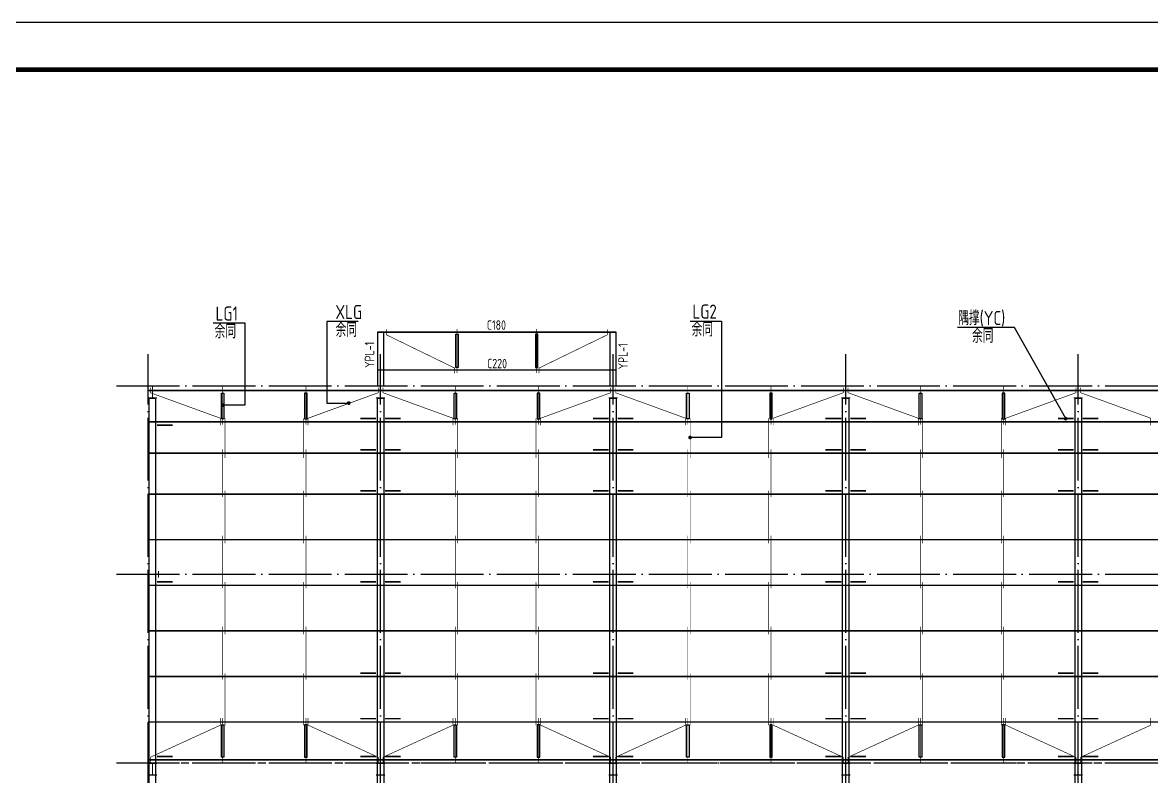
# Model space of a CAD drawing. Extents: x 8844666 to 9156203, y 1662182 to 2655606.
# Drawn here: x 8913598 to 8949517, y 2049547 to 2073532 of the extents above; entities that cross this region are included whole.
import ezdxf

# ---------------------------------------------------------------- set-up
doc = ezdxf.new("R2010")
doc.units = 0
doc.header["$LTSCALE"] = 1000
doc.header["$MEASUREMENT"] = 0
doc.linetypes.add('DASH', pattern=[0.35, 0.25, -0.1])
doc.linetypes.add('DOTE', pattern=[2.42, 2, -0.2, 0.02, -0.2])
for name, color, linetype in [('10014', 150, 'CONTINUOUS'), ('DIM_LEAD', 3, 'CONTINUOUS'), ('DOTE', 8, 'DOTE'), ('PUB_TITLE', 4, 'CONTINUOUS'), ('屋面隅撑', 6, 'CONTINUOUS'), ('柱', 2, 'CONTINUOUS'), ('标注文字', 3, 'CONTINUOUS'), ('梁', 4, 'CONTINUOUS'), ('檩条', 150, 'CONTINUOUS'), ('檩条拉条', 1, 'CONTINUOUS')]:
    doc.layers.add(name, color=color, linetype=linetype)
doc.styles.add('TSSD_REIN', font='atssdeng.shx', dxfattribs={"width": 0.7, "bigfont": 'atssdchn.shx'})

msp = doc.modelspace()

# ---------------------------------------------------------------- hatches: boundary and pattern name
at = {"layer": '柱'}
for color, points in [(2, [(8917869.3, 2061578.5), (8917589.3, 2061578.5), (8917589.3, 2061610.5), (8917717.3, 2061610.5), (8917717.3, 2061946.5), (8917589.3, 2061946.5), (8917589.3, 2061978.5), (8917869.3, 2061978.5), (8917869.3, 2061946.5), (8917741.3, 2061946.5), (8917741.3, 2061610.5), (8917869.3, 2061610.5)]), (2, [(8925129.3, 2061578.5), (8924849.3, 2061578.5), (8924849.3, 2061610.5), (8924977.3, 2061610.5), (8924977.3, 2061946.5), (8924849.3, 2061946.5), (8924849.3, 2061978.5), (8925129.3, 2061978.5), (8925129.3, 2061946.5), (8925001.3, 2061946.5), (8925001.3, 2061610.5), (8925129.3, 2061610.5)]), (2, [(8932529.3, 2061578.5), (8932249.3, 2061578.5), (8932249.3, 2061610.5), (8932377.3, 2061610.5), (8932377.3, 2061946.5), (8932249.3, 2061946.5), (8932249.3, 2061978.5), (8932529.3, 2061978.5), (8932529.3, 2061946.5), (8932401.3, 2061946.5), (8932401.3, 2061610.5), (8932529.3, 2061610.5)]), (2, [(8939929.3, 2061578.5), (8939649.3, 2061578.5), (8939649.3, 2061610.5), (8939777.3, 2061610.5), (8939777.3, 2061946.5), (8939649.3, 2061946.5), (8939649.3, 2061978.5), (8939929.3, 2061978.5), (8939929.3, 2061946.5), (8939801.3, 2061946.5), (8939801.3, 2061610.5), (8939929.3, 2061610.5)]), (2, [(8947329.3, 2061578.5), (8947049.3, 2061578.5), (8947049.3, 2061610.5), (8947177.3, 2061610.5), (8947177.3, 2061946.5), (8947049.3, 2061946.5), (8947049.3, 2061978.5), (8947329.3, 2061978.5), (8947329.3, 2061946.5), (8947201.3, 2061946.5), (8947201.3, 2061610.5), (8947329.3, 2061610.5)]), (3, [(8917589.3, 2055878.5), (8917589.3, 2056078.5), (8917621.3, 2056078.5), (8917621.3, 2055990.5), (8917907.3, 2055990.5), (8917907.3, 2056078.5), (8917939.3, 2056078.5), (8917939.3, 2055878.5), (8917907.3, 2055878.5), (8917907.3, 2055966.5), (8917621.3, 2055966.5), (8917621.3, 2055878.5)]), (2, [(8917869.3, 2049578.5), (8917589.3, 2049578.5), (8917589.3, 2049610.5), (8917717.3, 2049610.5), (8917717.3, 2049946.5), (8917589.3, 2049946.5), (8917589.3, 2049978.5), (8917869.3, 2049978.5), (8917869.3, 2049946.5), (8917741.3, 2049946.5), (8917741.3, 2049610.5), (8917869.3, 2049610.5)]), (2, [(8925129.3, 2049578.5), (8924849.3, 2049578.5), (8924849.3, 2049610.5), (8924977.3, 2049610.5), (8924977.3, 2049946.5), (8924849.3, 2049946.5), (8924849.3, 2049978.5), (8925129.3, 2049978.5), (8925129.3, 2049946.5), (8925001.3, 2049946.5), (8925001.3, 2049610.5), (8925129.3, 2049610.5)]), (2, [(8932529.3, 2049578.5), (8932249.3, 2049578.5), (8932249.3, 2049610.5), (8932377.3, 2049610.5), (8932377.3, 2049946.5), (8932249.3, 2049946.5), (8932249.3, 2049978.5), (8932529.3, 2049978.5), (8932529.3, 2049946.5), (8932401.3, 2049946.5), (8932401.3, 2049610.5), (8932529.3, 2049610.5)]), (2, [(8939929.3, 2049578.5), (8939649.3, 2049578.5), (8939649.3, 2049610.5), (8939777.3, 2049610.5), (8939777.3, 2049946.5), (8939649.3, 2049946.5), (8939649.3, 2049978.5), (8939929.3, 2049978.5), (8939929.3, 2049946.5), (8939801.3, 2049946.5), (8939801.3, 2049610.5), (8939929.3, 2049610.5)]), (2, [(8947329.3, 2049578.5), (8947049.3, 2049578.5), (8947049.3, 2049610.5), (8947177.3, 2049610.5), (8947177.3, 2049946.5), (8947049.3, 2049946.5), (8947049.3, 2049978.5), (8947329.3, 2049978.5), (8947329.3, 2049946.5), (8947201.3, 2049946.5), (8947201.3, 2049610.5), (8947329.3, 2049610.5)])]:
    msp.add_hatch(color=color, dxfattribs=at).paths.add_polyline_path(points)

# ---------------------------------------------------------------- linework, layer by layer
at = {"layer": '10014', "const_width": 50}
for points in [[(8932489.3, 2063678.5), (8924889.3, 2063678.5)], [(8932489.3, 2062478.5), (8924889.3, 2062478.5)]]:
    msp.add_lwpolyline(points, dxfattribs=at)
at = {"layer": 'DIM_LEAD'}
for points in [[(8919664.6, 2063975.2), (8920666.7, 2063975.2), (8920666.7, 2061363.8), (8919965.3, 2061363.8)], [(8924277.6, 2064023.2), (8923275.6, 2064023.2), (8923275.6, 2061426), (8923976.9, 2061426)], [(8934839.4, 2064036.7), (8935841.4, 2064036.7), (8935841.4, 2060331.3), (8934839, 2060331.3)], [(8946788.5, 2060929.9), (8945162.9, 2063831.8), (8943346, 2063831.8)]]:
    msp.add_lwpolyline(points, dxfattribs=at)
at = {"layer": 'DIM_LEAD', "const_width": 60}
for points in [[(8919935.3, 2061363.8, 1), (8919995.3, 2061363.8, 1)], [(8924006.9, 2061426, -1), (8923946.9, 2061426, -1)], [(8946758.5, 2060929.9, 1), (8946818.5, 2060929.9, 1)], [(8934809, 2060331.3, 1), (8934869, 2060331.3, 1)]]:
    msp.add_lwpolyline(points, format="xyb", close=True, dxfattribs=at)
at = {"layer": 'DOTE'}
for p, q in [((8917589.3, 2012978.5), (8917589.3, 2062978.5)), ((8924989.3, 2012978.5), (8924989.3, 2062978.5)), ((8932389.3, 2012978.5), (8932389.3, 2062978.5)), ((8939789.3, 2012978.5), (8939789.3, 2062978.5)), ((8947189.3, 2012978.5), (8947189.3, 2062978.5)), ((8916589.3, 2061978.5), (9125789.3, 2061978.5)), ((8916589.3, 2055978.5), (9125789.3, 2055978.5)), ((8916589.3, 2049978.5), (9125789.3, 2049978.5))]:
    msp.add_line(p, q, dxfattribs=at)
at = {"layer": 'PUB_TITLE'}
msp.add_lwpolyline([(8903902.8, 1984431.6), (9156202.8, 1984431.6), (9156202.8, 2073531.6), (8903902.8, 2073531.6)], close=True, dxfattribs=at)
at = {"layer": 'PUB_TITLE', "const_width": 150}
msp.add_lwpolyline([(8907652.8, 1985931.6), (9154702.8, 1985931.6), (9154702.8, 2072031.6), (8907652.8, 2072031.6)], close=True, dxfattribs=at)
at = {"layer": '屋面隅撑', "const_width": 50}
for points in [[(8918372.7, 2060722.2), (8917872.7, 2060722.2)], [(8924345.9, 2060934.9), (8924845.9, 2060934.9)], [(8925632.7, 2060934.9), (8925132.7, 2060934.9)], [(8931745.9, 2060934.9), (8932245.9, 2060934.9)], [(8933032.7, 2060934.9), (8932532.7, 2060934.9)], [(8939145.9, 2060934.9), (8939645.9, 2060934.9)], [(8940432.7, 2060934.9), (8939932.7, 2060934.9)], [(8946545.9, 2060934.9), (8947045.9, 2060934.9)], [(8947832.7, 2060934.9), (8947332.7, 2060934.9)], [(8924345.9, 2059934.9), (8924845.9, 2059934.9)], [(8925632.7, 2059934.9), (8925132.7, 2059934.9)], [(8931745.9, 2059934.9), (8932245.9, 2059934.9)], [(8933032.7, 2059934.9), (8932532.7, 2059934.9)], [(8939145.9, 2059934.9), (8939645.9, 2059934.9)], [(8940432.7, 2059934.9), (8939932.7, 2059934.9)], [(8946545.9, 2059934.9), (8947045.9, 2059934.9)], [(8947832.7, 2059934.9), (8947332.7, 2059934.9)], [(8924345.9, 2058634.9), (8924845.9, 2058634.9)], [(8925632.7, 2058634.9), (8925132.7, 2058634.9)], [(8931745.9, 2058634.9), (8932245.9, 2058634.9)], [(8933032.7, 2058634.9), (8932532.7, 2058634.9)], [(8939145.9, 2058634.9), (8939645.9, 2058634.9)], [(8940432.7, 2058634.9), (8939932.7, 2058634.9)], [(8946545.9, 2058634.9), (8947045.9, 2058634.9)], [(8947832.7, 2058634.9), (8947332.7, 2058634.9)], [(8918372.7, 2055734.9), (8917872.7, 2055734.9)], [(8924345.9, 2055734.9), (8924845.9, 2055734.9)], [(8925632.7, 2055734.9), (8925132.7, 2055734.9)], [(8931745.9, 2055734.9), (8932245.9, 2055734.9)], [(8933032.7, 2055734.9), (8932532.7, 2055734.9)], [(8939145.9, 2055734.9), (8939645.9, 2055734.9)], [(8940432.7, 2055734.9), (8939932.7, 2055734.9)], [(8946545.9, 2055734.9), (8947045.9, 2055734.9)], [(8947832.7, 2055734.9), (8947332.7, 2055734.9)], [(8924345.9, 2052834.9), (8924845.9, 2052834.9)], [(8925632.7, 2052834.9), (8925132.7, 2052834.9)], [(8931745.9, 2052834.9), (8932245.9, 2052834.9)], [(8933032.7, 2052834.9), (8932532.7, 2052834.9)], [(8939145.9, 2052834.9), (8939645.9, 2052834.9)], [(8940432.7, 2052834.9), (8939932.7, 2052834.9)], [(8946545.9, 2052834.9), (8947045.9, 2052834.9)], [(8947832.7, 2052834.9), (8947332.7, 2052834.9)], [(8924345.9, 2051384.9), (8924845.9, 2051384.9)], [(8925632.7, 2051384.9), (8925132.7, 2051384.9)], [(8931745.9, 2051384.9), (8932245.9, 2051384.9)], [(8933032.7, 2051384.9), (8932532.7, 2051384.9)], [(8939145.9, 2051384.9), (8939645.9, 2051384.9)], [(8940432.7, 2051384.9), (8939932.7, 2051384.9)], [(8946545.9, 2051384.9), (8947045.9, 2051384.9)], [(8947832.7, 2051384.9), (8947332.7, 2051384.9)], [(8918372.7, 2050184.9), (8917872.7, 2050184.9)], [(8924345.9, 2050184.9), (8924845.9, 2050184.9)], [(8925632.7, 2050184.9), (8925132.7, 2050184.9)], [(8931745.9, 2050184.9), (8932245.9, 2050184.9)], [(8933032.7, 2050184.9), (8932532.7, 2050184.9)], [(8939145.9, 2050184.9), (8939645.9, 2050184.9)], [(8940432.7, 2050184.9), (8939932.7, 2050184.9)], [(8946545.9, 2050184.9), (8947045.9, 2050184.9)], [(8947832.7, 2050184.9), (8947332.7, 2050184.9)]]:
    msp.add_lwpolyline(points, dxfattribs=at)
at = {"layer": '柱', "color": 2, "const_width": 5}
for points in [[(8917869.3, 2061578.5), (8917589.3, 2061578.5), (8917589.3, 2061610.5), (8917717.3, 2061610.5), (8917717.3, 2061946.5), (8917589.3, 2061946.5), (8917589.3, 2061978.5), (8917869.3, 2061978.5), (8917869.3, 2061946.5), (8917741.3, 2061946.5), (8917741.3, 2061610.5), (8917869.3, 2061610.5)], [(8925129.3, 2061578.5), (8924849.3, 2061578.5), (8924849.3, 2061610.5), (8924977.3, 2061610.5), (8924977.3, 2061946.5), (8924849.3, 2061946.5), (8924849.3, 2061978.5), (8925129.3, 2061978.5), (8925129.3, 2061946.5), (8925001.3, 2061946.5), (8925001.3, 2061610.5), (8925129.3, 2061610.5)], [(8932529.3, 2061578.5), (8932249.3, 2061578.5), (8932249.3, 2061610.5), (8932377.3, 2061610.5), (8932377.3, 2061946.5), (8932249.3, 2061946.5), (8932249.3, 2061978.5), (8932529.3, 2061978.5), (8932529.3, 2061946.5), (8932401.3, 2061946.5), (8932401.3, 2061610.5), (8932529.3, 2061610.5)], [(8939929.3, 2061578.5), (8939649.3, 2061578.5), (8939649.3, 2061610.5), (8939777.3, 2061610.5), (8939777.3, 2061946.5), (8939649.3, 2061946.5), (8939649.3, 2061978.5), (8939929.3, 2061978.5), (8939929.3, 2061946.5), (8939801.3, 2061946.5), (8939801.3, 2061610.5), (8939929.3, 2061610.5)], [(8947329.3, 2061578.5), (8947049.3, 2061578.5), (8947049.3, 2061610.5), (8947177.3, 2061610.5), (8947177.3, 2061946.5), (8947049.3, 2061946.5), (8947049.3, 2061978.5), (8947329.3, 2061978.5), (8947329.3, 2061946.5), (8947201.3, 2061946.5), (8947201.3, 2061610.5), (8947329.3, 2061610.5)], [(8917869.3, 2049578.5), (8917589.3, 2049578.5), (8917589.3, 2049610.5), (8917717.3, 2049610.5), (8917717.3, 2049946.5), (8917589.3, 2049946.5), (8917589.3, 2049978.5), (8917869.3, 2049978.5), (8917869.3, 2049946.5), (8917741.3, 2049946.5), (8917741.3, 2049610.5), (8917869.3, 2049610.5)], [(8925129.3, 2049578.5), (8924849.3, 2049578.5), (8924849.3, 2049610.5), (8924977.3, 2049610.5), (8924977.3, 2049946.5), (8924849.3, 2049946.5), (8924849.3, 2049978.5), (8925129.3, 2049978.5), (8925129.3, 2049946.5), (8925001.3, 2049946.5), (8925001.3, 2049610.5), (8925129.3, 2049610.5)], [(8932529.3, 2049578.5), (8932249.3, 2049578.5), (8932249.3, 2049610.5), (8932377.3, 2049610.5), (8932377.3, 2049946.5), (8932249.3, 2049946.5), (8932249.3, 2049978.5), (8932529.3, 2049978.5), (8932529.3, 2049946.5), (8932401.3, 2049946.5), (8932401.3, 2049610.5), (8932529.3, 2049610.5)], [(8939929.3, 2049578.5), (8939649.3, 2049578.5), (8939649.3, 2049610.5), (8939777.3, 2049610.5), (8939777.3, 2049946.5), (8939649.3, 2049946.5), (8939649.3, 2049978.5), (8939929.3, 2049978.5), (8939929.3, 2049946.5), (8939801.3, 2049946.5), (8939801.3, 2049610.5), (8939929.3, 2049610.5)], [(8947329.3, 2049578.5), (8947049.3, 2049578.5), (8947049.3, 2049610.5), (8947177.3, 2049610.5), (8947177.3, 2049946.5), (8947049.3, 2049946.5), (8947049.3, 2049978.5), (8947329.3, 2049978.5), (8947329.3, 2049946.5), (8947201.3, 2049946.5), (8947201.3, 2049610.5), (8947329.3, 2049610.5)]]:
    msp.add_lwpolyline(points, close=True, dxfattribs=at)
at = {"layer": '柱', "color": 3, "const_width": 5}
msp.add_lwpolyline([(8917589.3, 2055878.5), (8917589.3, 2056078.5), (8917621.3, 2056078.5), (8917621.3, 2055990.5), (8917907.3, 2055990.5), (8917907.3, 2056078.5), (8917939.3, 2056078.5), (8917939.3, 2055878.5), (8917907.3, 2055878.5), (8917907.3, 2055966.5), (8917621.3, 2055966.5), (8917621.3, 2055878.5)], close=True, dxfattribs=at)
at = {"layer": '梁', "color": 5}
for points in [[(8924889.3, 2061978.5), (8925089.3, 2061978.5), (8925089.3, 2063678.5), (8924889.3, 2063678.5)], [(8932289.3, 2061978.5), (8932489.3, 2061978.5), (8932489.3, 2063678.5), (8932289.3, 2063678.5)]]:
    msp.add_lwpolyline(points, close=True, dxfattribs=at)
at = {"layer": '梁'}
for points in [[(8917629.3, 2061578.5), (8917829.3, 2061578.5), (8917829.3, 2014378.5), (8917629.3, 2014378.5)], [(8924889.3, 2061578.5), (8925089.3, 2061578.5), (8925089.3, 2014378.5), (8924889.3, 2014378.5)], [(8932289.3, 2061578.5), (8932489.3, 2061578.5), (8932489.3, 2014378.5), (8932289.3, 2014378.5)], [(8939689.3, 2061578.5), (8939889.3, 2061578.5), (8939889.3, 2014378.5), (8939689.3, 2014378.5)], [(8947089.3, 2061578.5), (8947289.3, 2061578.5), (8947289.3, 2014378.5), (8947089.3, 2014378.5)]]:
    msp.add_lwpolyline(points, close=True, dxfattribs=at)
at = {"layer": '檩条', "const_width": 50}
for points in [[(8917589.3, 2061828.5), (9021329.3, 2061828.5)], [(8917589.3, 2060828.5), (9021329.3, 2060828.5)], [(8917589.3, 2059828.5), (9021329.3, 2059828.5)], [(8917589.3, 2058528.5), (9021329.3, 2058528.5)], [(8917589.3, 2057078.5), (9021329.3, 2057078.5)], [(8917589.3, 2055628.5), (9021329.3, 2055628.5)], [(8917589.3, 2054178.5), (9021329.3, 2054178.5)], [(8917589.3, 2052728.5), (9021329.3, 2052728.5)], [(8917589.3, 2051278.5), (9021329.3, 2051278.5)], [(8917589.3, 2050078.5), (9021329.3, 2050078.5)]]:
    msp.add_lwpolyline(points, dxfattribs=at)
at = {"layer": '檩条', "linetype": 'DASH'}
msp.add_lwpolyline([(8917589.3, 2049978.5), (9124789.3, 2049978.5)], dxfattribs=at)
at = {"layer": '檩条拉条', "color": 1, "const_width": 20}
for points in [[(8925170.4, 2063777), (8925170.4, 2063599.9), (8927347.2, 2062539.4), (8927347.2, 2062372)], [(8927421, 2062380.5), (8927421, 2063781.8)], [(8929957.7, 2062380.5), (8929957.7, 2063781.8)], [(8932208.3, 2063777), (8932208.3, 2063599.9), (8930031.5, 2062539.4), (8930031.5, 2062372)], [(8917664.2, 2061920.2), (8917664.2, 2061755.1), (8919897.4, 2060943.1), (8919897.4, 2060721.5)], [(8919966.5, 2061958.8), (8919966.5, 2060734.5)], [(8922612.2, 2061958.8), (8922612.2, 2060734.5)], [(8924914.5, 2061920.2), (8924914.5, 2061755.1), (8922681.3, 2060943.1), (8922681.3, 2060721.5)], [(8925064.2, 2061920.2), (8925064.2, 2061755.1), (8927297.4, 2060943.1), (8927297.4, 2060721.5)], [(8927366.5, 2061958.8), (8927366.5, 2060734.5)], [(8930012.2, 2061958.8), (8930012.2, 2060734.5)], [(8932314.5, 2061920.2), (8932314.5, 2061755.1), (8930081.3, 2060943.1), (8930081.3, 2060721.5)], [(8932464.2, 2061920.2), (8932464.2, 2061755.1), (8934697.4, 2060943.1), (8934697.4, 2060721.5)], [(8934766.5, 2061958.8), (8934766.5, 2060734.5)], [(8937412.2, 2061958.8), (8937412.2, 2060734.5)], [(8939714.5, 2061920.2), (8939714.5, 2061755.1), (8937481.3, 2060943.1), (8937481.3, 2060721.5)], [(8939864.2, 2061920.2), (8939864.2, 2061755.1), (8942097.4, 2060943.1), (8942097.4, 2060721.5)], [(8942166.5, 2061958.8), (8942166.5, 2060734.5)], [(8944812.2, 2061958.8), (8944812.2, 2060734.5)], [(8947114.5, 2061920.2), (8947114.5, 2061755.1), (8944881.3, 2060943.1), (8944881.3, 2060721.5)], [(8947264.2, 2061920.2), (8947264.2, 2061755.1), (8949497.4, 2060943.1), (8949497.4, 2060721.5)], [(8920040, 2060936.6), (8920040, 2059678.7)], [(8922538.7, 2060936.6), (8922538.7, 2059678.7)], [(8927440, 2060936.6), (8927440, 2059678.7)], [(8929938.7, 2060936.6), (8929938.7, 2059678.7)], [(8934840, 2060936.6), (8934840, 2059678.7)], [(8937338.7, 2060936.6), (8937338.7, 2059678.7)], [(8942240, 2060936.6), (8942240, 2059678.7)], [(8944738.7, 2060936.6), (8944738.7, 2059678.7)], [(8919966.5, 2059958.8), (8919966.5, 2058433.6)], [(8922612.2, 2059958.8), (8922612.2, 2058433.6)], [(8927366.5, 2059958.8), (8927366.5, 2058433.6)], [(8930012.2, 2059958.8), (8930012.2, 2058433.6)], [(8934766.5, 2059958.8), (8934766.5, 2058433.6)], [(8937412.2, 2059958.8), (8937412.2, 2058433.6)], [(8942166.5, 2059958.8), (8942166.5, 2058433.6)], [(8944812.2, 2059958.8), (8944812.2, 2058433.6)], [(8920040, 2058635.7), (8920040, 2056963.5)], [(8922538.7, 2058635.7), (8922538.7, 2056963.5)], [(8927440, 2058635.7), (8927440, 2056963.5)], [(8929938.7, 2058635.7), (8929938.7, 2056963.5)], [(8934840, 2058635.7), (8934840, 2056963.5)], [(8937338.7, 2058635.7), (8937338.7, 2056963.5)], [(8942240, 2058635.7), (8942240, 2056963.5)], [(8944738.7, 2058635.7), (8944738.7, 2056963.5)], [(8919966.5, 2057208.8), (8919966.5, 2055527.6)], [(8922612.2, 2057208.8), (8922612.2, 2055527.6)], [(8927366.5, 2057208.8), (8927366.5, 2055527.6)], [(8930012.2, 2057208.8), (8930012.2, 2055527.6)], [(8934766.5, 2057208.8), (8934766.5, 2055527.6)], [(8937412.2, 2057208.8), (8937412.2, 2055527.6)], [(8942166.5, 2057208.8), (8942166.5, 2055527.6)], [(8944812.2, 2057208.8), (8944812.2, 2055527.6)], [(8920040, 2055729.7), (8920040, 2054073)], [(8922538.7, 2055729.7), (8922538.7, 2054073)], [(8927440, 2055729.7), (8927440, 2054073)], [(8929938.7, 2055729.7), (8929938.7, 2054073)], [(8934840, 2055729.7), (8934840, 2054073)], [(8937338.7, 2055729.7), (8937338.7, 2054073)], [(8942240, 2055729.7), (8942240, 2054073)], [(8944738.7, 2055729.7), (8944738.7, 2054073)], [(8919966.5, 2054308.8), (8919966.5, 2052627.6)], [(8922612.2, 2054308.8), (8922612.2, 2052627.6)], [(8927366.5, 2054308.8), (8927366.5, 2052627.6)], [(8930012.2, 2054308.8), (8930012.2, 2052627.6)], [(8934766.5, 2054308.8), (8934766.5, 2052627.6)], [(8937412.2, 2054308.8), (8937412.2, 2052627.6)], [(8942166.5, 2054308.8), (8942166.5, 2052627.6)], [(8944812.2, 2054308.8), (8944812.2, 2052627.6)], [(8920040, 2052829.7), (8920040, 2051173)], [(8922538.7, 2052829.7), (8922538.7, 2051173)], [(8927440, 2052829.7), (8927440, 2051173)], [(8929938.7, 2052829.7), (8929938.7, 2051173)], [(8934840, 2052829.7), (8934840, 2051173)], [(8937338.7, 2052829.7), (8937338.7, 2051173)], [(8942240, 2052829.7), (8942240, 2051173)], [(8944738.7, 2052829.7), (8944738.7, 2051173)], [(8917664.2, 2049991.8), (8917664.2, 2050156.9), (8919897.4, 2051179.6), (8919897.4, 2051401.1)], [(8919966.5, 2051408.8), (8919966.5, 2049957.7)], [(8922612.2, 2051408.8), (8922612.2, 2049957.7)], [(8924914.5, 2049991.8), (8924914.5, 2050156.9), (8922681.3, 2051179.6), (8922681.3, 2051401.1)], [(8925064.2, 2049991.8), (8925064.2, 2050156.9), (8927297.4, 2051179.6), (8927297.4, 2051401.1)], [(8927366.5, 2051408.8), (8927366.5, 2049957.7)], [(8930012.2, 2051408.8), (8930012.2, 2049957.7)], [(8932314.5, 2049991.8), (8932314.5, 2050156.9), (8930081.3, 2051179.6), (8930081.3, 2051401.1)], [(8932464.2, 2049991.8), (8932464.2, 2050156.9), (8934697.4, 2051179.6), (8934697.4, 2051401.1)], [(8934766.5, 2051408.8), (8934766.5, 2049957.7)], [(8937412.2, 2051408.8), (8937412.2, 2049957.7)], [(8939714.5, 2049991.8), (8939714.5, 2050156.9), (8937481.3, 2051179.6), (8937481.3, 2051401.1)], [(8939864.2, 2049991.8), (8939864.2, 2050156.9), (8942097.4, 2051179.6), (8942097.4, 2051401.1)], [(8942166.5, 2051408.8), (8942166.5, 2049957.7)], [(8944812.2, 2051408.8), (8944812.2, 2049957.7)], [(8947114.5, 2049991.8), (8947114.5, 2050156.9), (8944881.3, 2051179.6), (8944881.3, 2051401.1)], [(8947264.2, 2049991.8), (8947264.2, 2050156.9), (8949497.4, 2051179.6), (8949497.4, 2051401.1)]]:
    msp.add_lwpolyline(points, dxfattribs=at)
at = {"layer": '檩条拉条', "color": 3}
for points in [[(8927381.1, 2063615), (8927461.1, 2063615), (8927461, 2062557.5), (8927381, 2062557.5)], [(8929997.6, 2063615), (8929917.6, 2063615), (8929917.7, 2062557.5), (8929997.7, 2062557.5)], [(8919926.5, 2061737.1), (8920006.5, 2061737.1), (8920006.5, 2060920.7), (8919926.5, 2060920.7)], [(8922652.2, 2061737.1), (8922572.2, 2061737.1), (8922572.2, 2060920.7), (8922652.2, 2060920.7)], [(8927326.5, 2061737.1), (8927406.5, 2061737.1), (8927406.5, 2060920.7), (8927326.5, 2060920.7)], [(8930052.2, 2061737.1), (8929972.2, 2061737.1), (8929972.2, 2060920.7), (8930052.2, 2060920.7)], [(8934726.5, 2061737.1), (8934806.5, 2061737.1), (8934806.5, 2060920.7), (8934726.5, 2060920.7)], [(8937452.2, 2061737.1), (8937372.2, 2061737.1), (8937372.2, 2060920.7), (8937452.2, 2060920.7)], [(8942126.5, 2061737.1), (8942206.5, 2061737.1), (8942206.5, 2060920.7), (8942126.5, 2060920.7)], [(8944852.2, 2061737.1), (8944772.2, 2061737.1), (8944772.2, 2060920.7), (8944852.2, 2060920.7)], [(8919926.5, 2051187.1), (8920006.5, 2051187.1), (8920006.5, 2050155.7), (8919926.5, 2050155.7)], [(8922652.2, 2051187.1), (8922572.2, 2051187.1), (8922572.2, 2050155.7), (8922652.2, 2050155.7)], [(8927326.5, 2051187.1), (8927406.5, 2051187.1), (8927406.5, 2050155.7), (8927326.5, 2050155.7)], [(8930052.2, 2051187.1), (8929972.2, 2051187.1), (8929972.2, 2050155.7), (8930052.2, 2050155.7)], [(8934726.5, 2051187.1), (8934806.5, 2051187.1), (8934806.5, 2050155.7), (8934726.5, 2050155.7)], [(8937452.2, 2051187.1), (8937372.2, 2051187.1), (8937372.2, 2050155.7), (8937452.2, 2050155.7)], [(8942126.5, 2051187.1), (8942206.5, 2051187.1), (8942206.5, 2050155.7), (8942126.5, 2050155.7)], [(8944852.2, 2051187.1), (8944772.2, 2051187.1), (8944772.2, 2050155.7), (8944852.2, 2050155.7)]]:
    msp.add_lwpolyline(points, close=True, dxfattribs=at)

# ---------------------------------------------------------------- texts
at = {"layer": '标注文字', "style": 'TSSD_REIN', "width": 0.8}
for s, height, p in [('LG1', 450, (8919739.3, 2064049.9)), ('XLG', 450, (8923552.2, 2064097.9)), ('LG2', 450, (8934914, 2064111.3)), ('隅撑(YC)', 450, (8943368.7, 2063906.4)), ('余同', 450, (8919709.3, 2063484.6)), ('余同', 450, (8923558.2, 2063532.6)), ('C180', 300, (8928371.5, 2063758.2)), ('余同', 450, (8934884.1, 2063546.1)), ('余同', 450, (8943807, 2063341.2)), ('C220', 300, (8928379.5, 2062532.6))]:
    msp.add_text(s, height=height, dxfattribs=at).set_placement(p)
at = {"layer": '梁', "color": 5, "style": 'TSSD_REIN', "width": 0.8}
for p in [(8924788.3, 2062546.6), (8932852, 2062499.2)]:
    msp.add_text('YPL-1', height=300, rotation=90, dxfattribs=at).set_placement(p)

doc.saveas('drawing.dxf')
